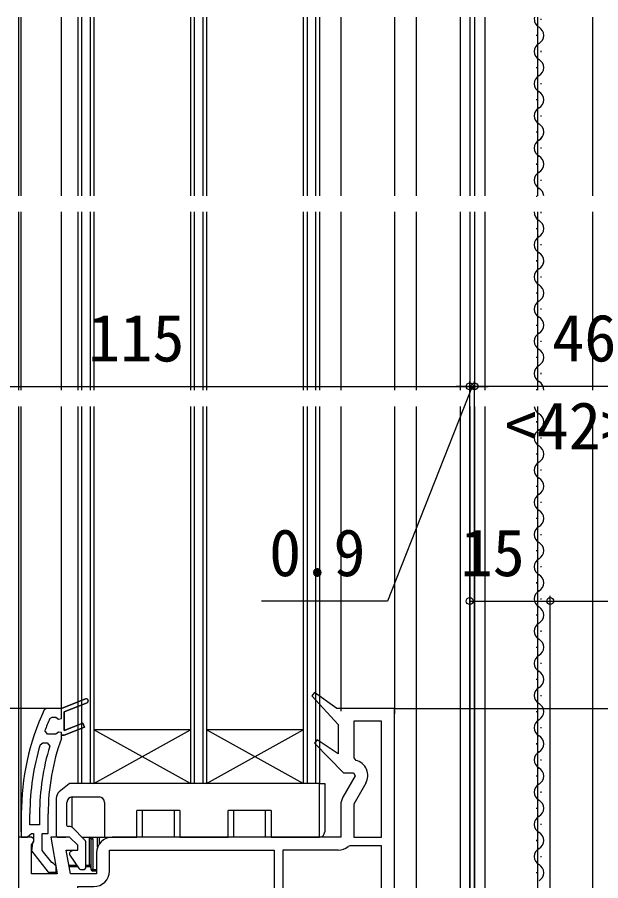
# Model space of a CAD drawing. Units: millimetres, scale not verified. Extents: x -525 to 525, y -783 to 779.
# Drawn here: x -321.2 to -212.6, y 55.2 to 216.1 of the extents above; entities that cross this region are included whole.
import ezdxf
from ezdxf.enums import TextEntityAlignment as Align

# ---------------------------------------------------------------- set-up
doc = ezdxf.new("R2010")
doc.units = ezdxf.units.MM
doc.header["$LTSCALE"] = 4
for name, color, linetype in [('0-2_YKK_11', 7, 'Continuous'), ('0-4_YKK_12', 2, 'Continuous'), ('0-5_YKK_13', 4, 'Continuous'), ('0-7_YKK_D', 6, 'Continuous')]:
    doc.layers.add(name, color=color, linetype=linetype)
doc.styles.add('ＭＳ ゴシック', font='')
doc.styles.get('ＭＳ ゴシック').set_extended_font_data('MS Gothic')

msp = doc.modelspace()

# ---------------------------------------------------------------- linework, layer by layer
at = {"layer": '0-2_YKK_11'}
msp.add_line((-261.499, 60.9), (-271.799, 60.9), dxfattribs=at)
for points in [[(-250.999, 15.3), (-250.999, 87.3), (-261.71, 87.3), (-265.904, 90.252), (-266.423, 89.661), (-261.499, 84.3), (-261.499, 78.835), (-265.411, 81.456), (-265.915, 80.851), (-260.513, 75.3), (-258.654, 75.3), (-258.327, 74.733), (-260.611, 70.777)], [(-315.205, 85.399), (-314.746, 85.7), (-314.074, 85.7), (-313.59, 85.325), (-312.999, 85.4), (-312.999, 87.3), (-308.547, 89.071), (-312.999, 87.3), (-315.781, 87.3), (-316.235, 87.01)], [(-308.251, 88.328), (-312.499, 86.638), (-312.499, 83.161), (-309.047, 84.534), (-308.751, 83.791), (-312.499, 82.3), (-312.999, 82.3), (-312.999, 82.8), (-313.59, 82.875), (-314.074, 82.5), (-314.099, 82.5), (-315.635, 82.5), (-316.103, 83.174)], [(-313.029, 81.682), (-312.999, 81.853), (-312.999, 82.3), (-312.499, 82.3), (-308.751, 83.791), (-309.047, 84.534), (-312.499, 83.161), (-312.499, 86.638), (-308.251, 88.328)], [(-253.399, 63.3), (-253.399, 84.9), (-258.599, 84.9), (-258.599, 78.113), (-258.212, 77.626)], [(-316.991, 80.545), (-316.512, 80.9), (-315.676, 80.9), (-315.198, 80.252)], [(-256.354, 73.35), (-258.599, 69.461), (-258.599, 63.3), (-253.399, 63.3)], [(-260.999, 69.327), (-260.999, 63.3), (-303.599, 63.3)], [(-320.499, 67.667), (-320.499, 63.3), (-319.399, 63.3), (-318.903, 63.737), (-318.606, 64), (-318.199, 64), (-318.199, 62.6), (-318.399, 62.2), (-318.586, 60.783)], [(-317.099, 67.667), (-317.099, 65.6), (-318.899, 65.6), (-318.899, 67.667)], [(-318.586, 60.783), (-315.474, 56.8), (-313.999, 56.8), (-313.999, 57.901), (-314.475, 58.4), (-314.844, 58.592), (-316.599, 60.838), (-316.599, 64), (-315.499, 64), (-315.499, 67.667)], [(-320.999, 63.3), (-320.999, -8.7), (-309.133, -8.7), (-308.999, -8.777), (-306.094, -5.359), (-306.704, -4.841), (-309.015, -7.56)], [(-306.499, 60.4), (-306.499, 56.5), (-311.355, 56.5), (-312.131, 60.9), (-309.999, 60.9), (-309.999, 61.8), (-311.499, 63.3), (-314.991, 63.3), (-313.792, 56.5), (-318.599, 56.5), (-318.599, 61.857), (-318.175, 62.535), (-318.141, 63), (-318.599, 63.3), (-319.499, 63.3), (-320.999, 63.3)], [(-271.799, 60.9), (-271.799, 24.4), (-253.399, 24.4), (-253.399, 27.434), (-253.649, 27.867), (-253.649, 28.733), (-253.399, 29.166), (-253.399, 41.434), (-253.649, 41.867), (-253.649, 42.733), (-253.399, 43.166), (-253.399, 49.434), (-253.649, 49.867), (-253.649, 50.733), (-253.399, 51.166), (-253.399, 61.7), (-259.308, 61.7), (-259.631, 61.583)], [(-273.399, 60.9), (-273.399, 17.7), (-309.999, 17.7), (-309.999, 54.1), (-306.999, 54.1)], [(-304.099, 57), (-304.099, 60.9), (-273.399, 60.9)]]:
    msp.add_lwpolyline(points, dxfattribs=at)
for centre, radius, start, end in [((-308.399, 88.7), 0.4, 291.69939, 111.69941), ((-308.399, 88.7), 0.4, 291.69939, 111.69941), ((-274.499, 67.667), 46, 155.13402, 179.99999), ((-274.5, 67.667), 44.4, 156.46078, 159.55779), ((-274.499, 67.667), 44.4, 163.13981, 180.00001), ((-274.499, 67.667), 41, 160.01112, 180.00001), ((-274.499, 67.667), 42.6, 162.81723, 180.00001), ((-258.865, 74.8), 2.9, 329.99998, 76.9794), ((-258.099, 69.327), 2.9, 150.00001, 180.00002), ((-303.599, 60.4), 2.9, 90.00001, 179.99999), ((-261.499, 63.8), 2.9, 269.99998, 310.11918), ((-306.999, 57), 2.9, 270.00001, 359.99999)]:
    msp.add_arc(centre, radius, start, end, dxfattribs=at)
at = {"layer": '0-4_YKK_12'}
for p, q in [((-320.999, 216.07), (-320.999, 182.8)), ((-320.503, 182.8), (-320.503, 216.07)), ((-312.999, 182.8), (-312.999, 216.07)), ((-309.996, 216.07), (-309.996, 182.8)), ((-309.296, 216.07), (-309.296, 182.8)), ((-307.696, 216.07), (-307.696, 182.8)), ((-306.996, 216.07), (-306.996, 182.8)), ((-288.996, 216.07), (-288.996, 182.8)), ((-288.296, 216.07), (-288.296, 182.8)), ((-286.696, 216.07), (-286.696, 182.8)), ((-285.996, 216.07), (-285.996, 182.8)), ((-267.996, 216.07), (-267.996, 182.8)), ((-267.296, 216.07), (-267.296, 182.8)), ((-265.696, 216.07), (-265.696, 182.8)), ((-264.996, 216.07), (-264.996, 182.8)), ((-260.999, 216.07), (-260.999, 182.8)), ((-250.999, 216.07), (-250.999, 182.8)), ((-246.997, 216.07), (-246.996, 182.8)), ((-238.799, 216.07), (-238.799, 182.8)), ((-236.988, 216.07), (-236.99, 182.8)), ((-236.099, 216.07), (-236.099, 182.8)), ((-234.099, 182.8), (-234.099, 216.07)), ((-224.399, 216.07), (-224.399, 182.8)), ((-223.709, 215.597), (-223.709, 215.797)), ((-214.099, 182.8), (-214.099, 216.07)), ((-224.469, 212.597), (-224.469, 212.797)), ((-223.709, 209.597), (-223.709, 209.797)), ((-224.469, 206.597), (-224.469, 206.797)), ((-223.709, 203.597), (-223.709, 203.797)), ((-224.469, 200.597), (-224.469, 200.797)), ((-223.709, 197.597), (-223.709, 197.797)), ((-224.469, 194.597), (-224.469, 194.797)), ((-223.709, 191.597), (-223.709, 191.797)), ((-223.709, 191.597), (-223.709, 191.797)), ((-224.469, 188.597), (-224.469, 188.797)), ((-223.709, 185.597), (-223.709, 185.797)), ((-224.469, 182.597), (-224.469, 182.797)), ((-320.999, 179.8), (-320.999, 146.57)), ((-320.503, 146.57), (-320.503, 179.8)), ((-312.999, 146.57), (-312.999, 179.8)), ((-309.996, 179.8), (-309.996, 146.57)), ((-309.296, 179.8), (-309.296, 146.57)), ((-307.696, 179.8), (-307.696, 146.57)), ((-306.996, 179.8), (-306.996, 146.57)), ((-288.996, 179.8), (-288.996, 146.57)), ((-288.296, 179.8), (-288.296, 146.57)), ((-286.696, 179.8), (-286.696, 146.57)), ((-285.996, 179.8), (-285.996, 146.57)), ((-267.996, 179.8), (-267.996, 146.57)), ((-267.296, 179.8), (-267.296, 146.57)), ((-265.696, 179.8), (-265.696, 146.57)), ((-264.996, 179.8), (-264.996, 146.57)), ((-260.999, 179.8), (-260.999, 146.57)), ((-250.999, 179.8), (-250.999, 146.57)), ((-246.996, 179.8), (-246.996, 146.57)), ((-238.799, 179.8), (-238.799, 146.57)), ((-236.991, 179.8), (-236.992, 146.57)), ((-236.099, 179.8), (-236.099, 146.57)), ((-234.099, 146.57), (-234.099, 179.8)), ((-224.399, 179.8), (-224.399, 146.57)), ((-223.709, 179.597), (-223.709, 179.797)), ((-214.099, 146.57), (-214.099, 179.8)), ((-224.469, 176.597), (-224.469, 176.797)), ((-223.709, 173.597), (-223.709, 173.797)), ((-224.469, 170.597), (-224.469, 170.797)), ((-223.709, 167.597), (-223.709, 167.797)), ((-223.709, 167.597), (-223.709, 167.797)), ((-224.469, 164.597), (-224.469, 164.797)), ((-223.709, 161.597), (-223.709, 161.797)), ((-224.469, 158.597), (-224.469, 158.797)), ((-223.709, 155.597), (-223.709, 155.797)), ((-224.469, 152.597), (-224.469, 152.797)), ((-223.709, 149.597), (-223.709, 149.797)), ((-224.469, 146.597), (-224.469, 146.797)), ((-320.999, 143.57), (-320.999, 62.8)), ((-320.503, 64.3), (-320.503, 143.57)), ((-312.999, 87.3), (-312.999, 143.57)), ((-309.996, 143.57), (-309.996, 73.301)), ((-309.296, 143.57), (-309.296, 73.301)), ((-307.696, 143.57), (-307.696, 73.301)), ((-306.996, 143.57), (-306.996, 73.301)), ((-288.996, 143.57), (-288.996, 73.301)), ((-288.296, 143.57), (-288.296, 73.301)), ((-286.696, 143.57), (-286.696, 73.301)), ((-285.996, 143.57), (-285.996, 73.301)), ((-267.996, 143.57), (-267.996, 73.301)), ((-267.296, 143.57), (-267.296, 73.301)), ((-265.696, 143.57), (-265.696, 73.301)), ((-264.996, 143.57), (-264.996, 73.301)), ((-260.999, 143.57), (-260.999, 86.801)), ((-250.999, 143.57), (-250.999, 86.3)), ((-246.996, 143.57), (-246.994, 22.872)), ((-238.799, 143.57), (-238.799, 24.8)), ((-236.993, 143.57), (-236.999, 24.8)), ((-236.099, 143.57), (-236.099, 17.297)), ((-234.099, 31.297), (-234.099, 143.57)), ((-224.399, 143.57), (-224.399, 31.297)), ((-214.099, 31.297), (-214.099, 143.57)), ((-224.469, 140.597), (-224.469, 140.797)), ((-223.709, 137.597), (-223.709, 137.797)), ((-224.469, 134.597), (-224.469, 134.797)), ((-223.709, 131.597), (-223.709, 131.797)), ((-224.469, 128.597), (-224.469, 128.797)), ((-223.709, 125.597), (-223.709, 125.797)), ((-224.469, 122.597), (-224.469, 122.797)), ((-223.709, 119.597), (-223.709, 119.797)), ((-224.469, 116.597), (-224.469, 116.797)), ((-223.709, 113.597), (-223.709, 113.797)), ((-224.469, 110.597), (-224.469, 110.797)), ((-223.709, 107.597), (-223.709, 107.797)), ((-224.469, 104.597), (-224.469, 104.797)), ((-223.709, 101.597), (-223.709, 101.797)), ((-224.469, 98.597), (-224.469, 98.797)), ((-223.709, 95.597), (-223.709, 95.797)), ((-224.469, 92.597), (-224.469, 92.797)), ((-223.709, 89.597), (-223.709, 89.797)), ((-224.469, 86.597), (-224.469, 86.797)), ((-223.709, 83.597), (-223.709, 83.797)), ((-288.996, 83.301), (-306.996, 83.301)), ((-288.996, 73.301), (-306.996, 83.301)), ((-306.996, 73.301), (-288.996, 83.301)), ((-267.996, 83.301), (-285.996, 83.301)), ((-267.996, 73.301), (-285.996, 83.301)), ((-285.996, 73.301), (-267.996, 83.301)), ((-224.469, 80.597), (-224.469, 80.797)), ((-223.709, 77.597), (-223.709, 77.797)), ((-224.469, 74.597), (-224.469, 74.797)), ((-264.996, 73.301), (-309.996, 73.301)), ((-223.709, 71.597), (-223.709, 71.797)), ((-224.469, 68.597), (-224.469, 68.797)), ((-223.709, 65.597), (-223.709, 65.797)), ((-224.469, 62.597), (-224.469, 62.797)), ((-223.709, 59.597), (-223.709, 59.797)), ((-224.469, 56.597), (-224.469, 56.797))]:
    msp.add_line(p, q, dxfattribs=at)
for centre, start, end in [((-223.25, 215.697), 167.46227, 240.79746), ((-224.927, 212.697), 299.20254, 60.79746), ((-223.25, 209.697), 119.20254, 240.79746), ((-224.927, 206.697), 299.20254, 60.79746), ((-223.25, 203.697), 119.20254, 240.79746), ((-224.927, 200.697), 299.20254, 60.79746), ((-223.25, 197.697), 119.20254, 240.79746), ((-224.927, 194.697), 299.20254, 60.79746), ((-223.25, 191.697), 119.20254, 240.79746), ((-223.25, 191.697), 119.20254, 240.79746), ((-224.927, 194.697), 299.20254, 354.30884), ((-224.927, 188.697), 299.20254, 60.79746), ((-223.25, 185.697), 119.20254, 240.79746), ((-224.927, 182.697), 3.45034, 60.79746), ((-223.25, 179.697), 176.54966, 240.79746), ((-224.927, 176.697), 299.20254, 60.79746), ((-223.25, 173.697), 119.20254, 240.79746), ((-224.927, 170.697), 299.20254, 60.79746), ((-224.927, 170.697), 299.20254, 354.30884), ((-223.25, 167.697), 119.20254, 240.79746), ((-223.25, 167.697), 119.20254, 240.79746), ((-224.927, 164.697), 299.20254, 60.79746), ((-223.25, 161.697), 119.20254, 240.79746), ((-224.927, 158.697), 299.20254, 60.79746), ((-223.25, 155.697), 119.20254, 240.79746), ((-224.927, 152.697), 299.20254, 60.79746), ((-223.25, 149.697), 119.20254, 240.79746), ((-224.927, 146.697), 355.76288, 60.79746), ((-223.25, 143.697), 184.23712, 240.79746), ((-224.927, 140.697), 299.20254, 60.79746), ((-223.25, 137.697), 119.20254, 240.79746), ((-224.927, 134.697), 299.20254, 60.79746), ((-223.25, 131.697), 119.20254, 240.79746), ((-224.927, 128.697), 299.20254, 60.79746), ((-223.25, 125.697), 119.20254, 240.79746), ((-224.927, 122.697), 299.20254, 60.79746), ((-223.25, 119.697), 119.20254, 240.79746), ((-224.927, 116.697), 299.20254, 60.79746), ((-223.25, 113.697), 119.20254, 240.79746), ((-224.927, 110.697), 299.20254, 60.79746), ((-223.25, 107.697), 119.20254, 240.79746), ((-224.927, 104.697), 299.20254, 60.79746), ((-223.25, 101.697), 119.20254, 240.79746), ((-224.927, 98.697), 299.20254, 60.79746), ((-223.25, 95.697), 119.20254, 240.79746), ((-224.927, 92.697), 299.20254, 60.79746), ((-223.25, 89.697), 119.20254, 240.79746), ((-224.927, 86.697), 299.20254, 60.79746), ((-223.25, 83.697), 119.20254, 240.79746), ((-224.927, 80.697), 299.20254, 60.79746), ((-223.25, 77.697), 119.20254, 240.79746), ((-224.927, 74.697), 299.20254, 60.79746), ((-223.25, 71.697), 119.20254, 240.79746), ((-224.927, 68.697), 299.20254, 60.79746), ((-223.25, 65.697), 119.20254, 240.79746), ((-224.927, 62.697), 299.20254, 60.79746), ((-223.25, 59.697), 119.20254, 240.79746), ((-224.927, 56.697), 299.20254, 60.79746)]:
    msp.add_arc(centre, 1.718, start, end, dxfattribs=at)
at = {"layer": '0-5_YKK_13'}
for p, q in [((-222.952, 80.66), (-222.945, 80.664)), ((-311.581, 73.235), (-313.436, 71.751)), ((-264.999, 73.3), (-311.394, 73.3)), ((-264.999, 73.3), (-263.999, 73.3)), ((-264.999, 63.3), (-264.999, 73.3)), ((-263.999, 73.3), (-263.999, 64.3)), ((-310.999, 70.8), (-305.999, 70.8)), ((-310.999, 65.129), (-310.999, 70.8)), ((-313.999, 70.579), (-313.999, 63.5)), ((-311.999, 65.5), (-311.999, 69.8)), ((-304.999, 69.8), (-304.999, 63.3)), ((-290.999, 68.3), (-298.999, 68.3)), ((-298.999, 63.3), (-298.999, 68.3)), ((-291.999, 63.3), (-291.999, 68.3)), ((-290.999, 68.3), (-290.999, 63.3)), ((-273.999, 68.3), (-281.999, 68.3)), ((-281.999, 63.3), (-281.999, 68.3)), ((-274.999, 63.3), (-274.999, 68.3)), ((-273.999, 68.3), (-273.999, 63.3)), ((-311.378, 65.3), (-311.799, 65.3)), ((-308.646, 62.775), (-311.024, 65.154)), ((-313.999, 63.28), (-313.999, 63.3)), ((-313.799, 63.3), (-313.999, 63.3)), ((-313.799, 63.3), (-312.206, 63.3)), ((-309.171, 63.3), (-304.999, 63.3)), ((-307.499, 57.3), (-307.499, 63)), ((-307.499, 63), (-307.199, 63)), ((-307.199, 63), (-307.199, 57.3)), ((-306.299, 61.459), (-306.299, 63.3)), ((-305.999, 63.3), (-305.999, 62.028)), ((-304.999, 63.3), (-298.999, 63.3)), ((-290.999, 63.3), (-291.999, 63.3)), ((-290.999, 63.3), (-281.999, 63.3)), ((-273.999, 63.3), (-274.999, 63.3)), ((-273.999, 63.3), (-264.999, 63.3)), ((-308.499, 57.6), (-308.499, 62.422)), ((-311.499, 60.385), (-311.499, 60.063)), ((-311.463, 59.949), (-309.698, 57.428)), ((-310.806, 60.9), (-311.399, 60.558)), ((-311.637, 58.1), (-310.169, 58.1)), ((-308.499, 58.1), (-307.799, 58.1)), ((-307.799, 58.1), (-307.799, 57.8)), ((-309.959, 57.8), (-311.584, 57.8)), ((-309.452, 57.3), (-308.799, 57.3)), ((-307.799, 57.8), (-308.499, 57.8)), ((-307.199, 57.3), (-306.499, 57.3)), ((-306.499, 57), (-307.199, 57))]:
    msp.add_line(p, q, dxfattribs=at)
for points in [[(-297.999, 68.3), (-297.999, 63.3), (-298.999, 63.3)], [(-280.999, 68.3), (-280.999, 63.3), (-281.999, 63.3)], [(-307.499, 58.1), (-307.799, 58.1), (-307.799, 63.3)], [(-307.199, 57), (-307.199, 57.3), (-307.499, 57.3)]]:
    msp.add_lwpolyline(points, dxfattribs=at)
for centre, radius, start, end in [((-311.394, 73), 0.3, 90, 128.65981), ((-312.499, 70.579), 1.5, 128.65981, 180), ((-310.999, 69.8), 1, 90, 180), ((-305.999, 69.8), 1, 0, 90), ((-311.799, 65.5), 0.2, 180, 270), ((-311.378, 64.8), 0.5, 45, 90), ((-313.799, 63.5), 0.2, 180, 270), ((-308.999, 62.422), 0.5, 0, 45), ((-307.799, 63), 0.3, 0, 90), ((-307.799, 63), 0.6, 0, 30), ((-264.999, 64.3), 1, 270, 0), ((-311.299, 60.385), 0.2, 120, 180), ((-311.299, 60.063), 0.2, 180, 215), ((-309.452, 57.6), 0.3, 215, 270), ((-308.799, 57.6), 0.3, 270, 0), ((-307.799, 57.5), 0.3, 0, 90), ((-307.199, 57.3), 0.3, 180, 270)]:
    msp.add_arc(centre, radius, start, end, dxfattribs=at)
at = {"layer": '0-7_YKK_D'}
for p, q in [((-236.999, 25.8), (-236.999, 148.3)), ((-236.999, 25.8), (-236.999, 148.3)), ((-236.099, 18.297), (-236.099, 148.3)), ((-236.099, 18.296), (-236.099, 148.3)), ((-351.999, 147.3), (-236.999, 147.3)), ((-236.999, 147.3), (-239.549, 147.3)), ((-236.999, 147.3), (-236.099, 147.3)), ((-236.999, 147.3), (-236.099, 147.3)), ((-190.099, 147.3), (-236.099, 147.3)), ((-236.099, 147.3), (-233.549, 147.3)), ((-236.999, 25.8), (-236.999, 108.3)), ((-221.999, -3.2), (-221.999, 108.3)), ((-221.999, -3.2), (-221.999, 108.3)), ((-236.999, 107.3), (-221.999, 107.3)), ((-221.999, 107.3), (-190.099, 107.3)), ((-315.051, 87.3), (-372.999, 87.3)), ((-250.999, 87.3), (-72.999, 87.3))]:
    msp.add_line(p, q, dxfattribs=at)
msp.add_lwpolyline([(-236.549, 147.3), (-252.307, 107.3), (-275.739, 107.3)], dxfattribs=at)
for centre in [(-236.999, 147.3), (-236.999, 147.3), (-236.099, 147.3), (-236.099, 147.3), (-236.999, 107.3), (-221.999, 107.3), (-221.999, 107.3)]:
    msp.add_circle(centre, 0.637, dxfattribs=at)

# ---------------------------------------------------------------- texts
at = {"layer": '0-7_YKK_D', "style": 'ＭＳ ゴシック'}
for s, p in [('115', (-308.067, 149.3)), ('46', (-221.656, 149.3)), ('<42>', (-230.52, 132.959)), ('0.9', (-274.353, 109.3)), ('15', (-238.704, 109.3))]:
    msp.add_text(s, height=8.798, dxfattribs=at).set_placement(p, align=Align.BOTTOM_LEFT)

doc.saveas('drawing.dxf')
